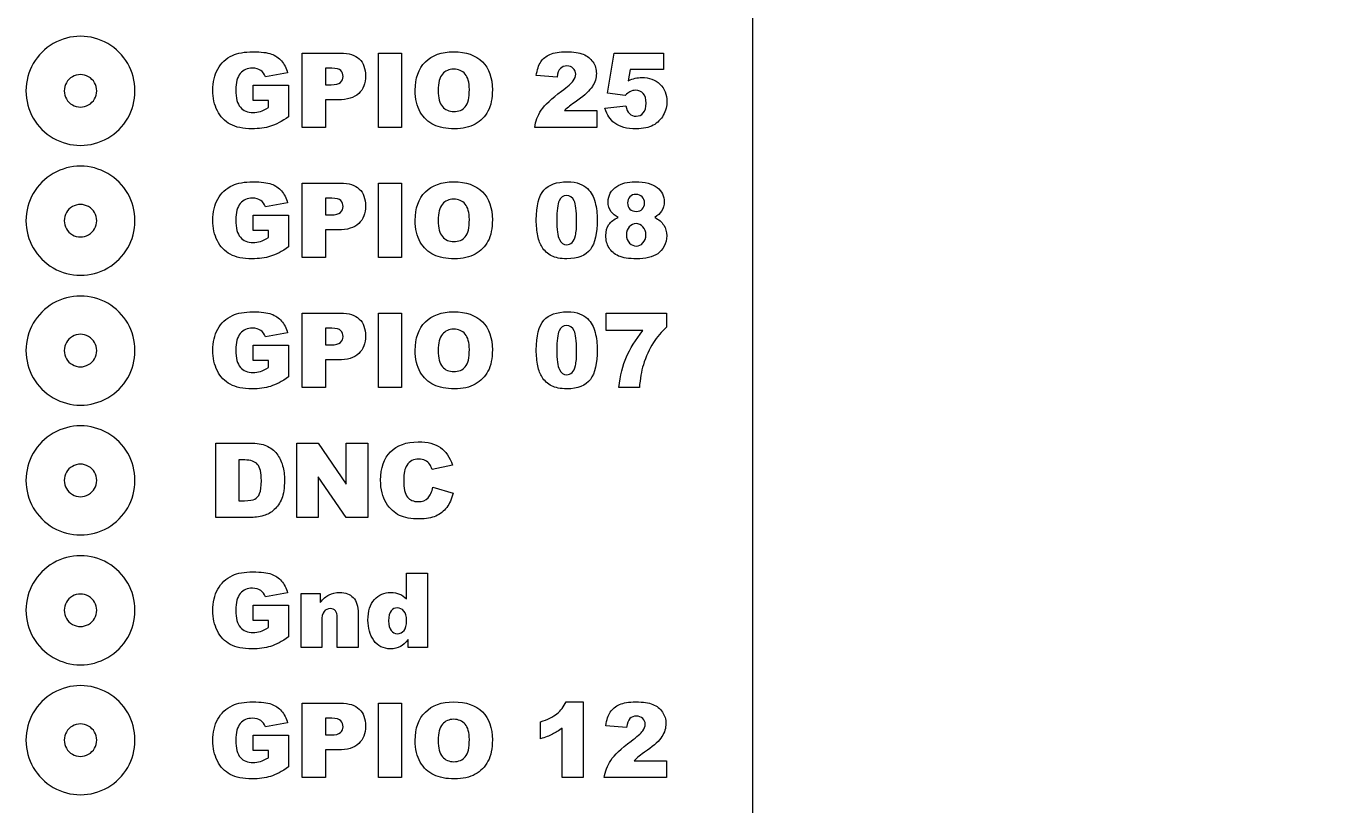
# Model space of a CAD drawing. Extents: x 24 to 191, y 8 to 99.
# Drawn here: x 109.09 to 149.02, y 29.42 to 53.42 of the extents above; entities that cross this region are included whole.
import ezdxf

# ---------------------------------------------------------------- set-up
doc = ezdxf.new("R2010")
doc.units = 0
doc.layers.add('Line_Etch', color=7, linetype='CONTINUOUS')
doc.layers.add('Text_Etch', color=7, linetype='CONTINUOUS')

msp = doc.modelspace()

# ---------------------------------------------------------------- linework, layer by layer
at = {"layer": 'Line_Etch', "color": 7}
for points in [[(131.46773, 11.52178), (131.46773, 95.321785), (186.867729, 95.321785), (186.867729, 11.52178), (131.46773, 11.52178), (131.46773, 11.52178)], [(111.27287, 51.421774), (111.27287, 51.421774), (111.27287, 51.421774), (111.27287, 51.421774)], [(112.450251, 51.421774), (112.450251, 51.421774), (112.450251, 51.421774), (112.450251, 51.421774)], [(111.27287, 47.421782), (111.27287, 47.421782), (111.27287, 47.421782), (111.27287, 47.421782)], [(112.450251, 47.421782), (112.450251, 47.421782), (112.450251, 47.421782), (112.450251, 47.421782)], [(111.27287, 43.42179), (111.27287, 43.42179), (111.27287, 43.42179), (111.27287, 43.42179)], [(112.450251, 43.42179), (112.450251, 43.42179), (112.450251, 43.42179), (112.450251, 43.42179)], [(111.27287, 39.421798), (111.27287, 39.421798), (111.27287, 39.421798), (111.27287, 39.421798)], [(112.450251, 39.421798), (112.450251, 39.421798), (112.450251, 39.421798), (112.450251, 39.421798)], [(111.27287, 35.421777), (111.27287, 35.421777), (111.27287, 35.421777), (111.27287, 35.421777)], [(112.450251, 35.421777), (112.450251, 35.421777), (112.450251, 35.421777), (112.450251, 35.421777)], [(111.27287, 31.421785), (111.27287, 31.421785), (111.27287, 31.421785), (111.27287, 31.421785)], [(112.450251, 31.421785), (112.450251, 31.421785), (112.450251, 31.421785), (112.450251, 31.421785)]]:
    msp.add_lwpolyline(points, close=True, dxfattribs=at)
for points in [[(111.612536, 52.87725), (111.093058, 53.177647), (110.452685, 53.177647), (109.933204, 52.87725)], [(109.933204, 52.87725), (109.413726, 52.576881), (109.094284, 52.021863), (109.095492, 51.421774)], [(112.450251, 51.421774), (112.45138, 52.021863), (112.132017, 52.576881), (111.612536, 52.87725)], [(111.023036, 51.855267), (110.868251, 51.944703), (110.677492, 51.944703), (110.522707, 51.855267)], [(110.522707, 51.855267), (110.367925, 51.765831), (110.272669, 51.600561), (110.272872, 51.421774)], [(111.27287, 51.421774), (111.273074, 51.600561), (111.177818, 51.765831), (111.023036, 51.855267)], [(109.095492, 51.421774), (109.094363, 50.821713), (109.413726, 50.266694), (109.933204, 49.966325)], [(110.272872, 51.421774), (110.272669, 51.243014), (110.367925, 51.077745), (110.522707, 50.988308)], [(111.023036, 50.988308), (111.177818, 51.077745), (111.273074, 51.243014), (111.27287, 51.421774)], [(111.612536, 49.966325), (112.132017, 50.266694), (112.451461, 50.821713), (112.450251, 51.421774)], [(110.522707, 50.988308), (110.677492, 50.898872), (110.868251, 50.898872), (111.023036, 50.988308)], [(109.933204, 49.966325), (110.452685, 49.665928), (111.093058, 49.665928), (111.612536, 49.966325)], [(111.612536, 48.877258), (111.093058, 49.177655), (110.452685, 49.177655), (109.933204, 48.877258)], [(109.933204, 48.877258), (109.413726, 48.576861), (109.094284, 48.021871), (109.095492, 47.421782)], [(112.450251, 47.421782), (112.45138, 48.021871), (112.132017, 48.576861), (111.612536, 48.877258)], [(111.023036, 47.855275), (110.868251, 47.944711), (110.677492, 47.944711), (110.522707, 47.855275)], [(110.522707, 47.855275), (110.367925, 47.765839), (110.272669, 47.600541), (110.272872, 47.421782)], [(111.27287, 47.421782), (111.273074, 47.600541), (111.177818, 47.765839), (111.023036, 47.855275)], [(109.095492, 47.421782), (109.094363, 46.821721), (109.413726, 46.266702), (109.933204, 45.966305)], [(110.272872, 47.421782), (110.272669, 47.243022), (110.367925, 47.077753), (110.522707, 46.988288)], [(111.023036, 46.988288), (111.177818, 47.077753), (111.273074, 47.243022), (111.27287, 47.421782)], [(111.612536, 45.966305), (112.132017, 46.266702), (112.451461, 46.821721), (112.450251, 47.421782)], [(110.522707, 46.988288), (110.677492, 46.898852), (110.868251, 46.898852), (111.023036, 46.988288)], [(109.933204, 45.966305), (110.452685, 45.665936), (111.093058, 45.665936), (111.612536, 45.966305)], [(111.612536, 44.877266), (111.093058, 45.177635), (110.452685, 45.177635), (109.933204, 44.877266)], [(109.933204, 44.877266), (109.413726, 44.576869), (109.094284, 44.02185), (109.095492, 43.42179)], [(112.450251, 43.42179), (112.45138, 44.02185), (112.132017, 44.576869), (111.612536, 44.877266)], [(111.023036, 43.855283), (110.868251, 43.944719), (110.677492, 43.944719), (110.522707, 43.855283)], [(110.522707, 43.855283), (110.367925, 43.765818), (110.272669, 43.600549), (110.272872, 43.42179)], [(111.27287, 43.42179), (111.273074, 43.600549), (111.177818, 43.765818), (111.023036, 43.855283)], [(109.095492, 43.42179), (109.094363, 42.8217), (109.413726, 42.26671), (109.933204, 41.966313)], [(110.272872, 43.42179), (110.272669, 43.24303), (110.367925, 43.077732), (110.522707, 42.988296)], [(111.023036, 42.988296), (111.177818, 43.077732), (111.273074, 43.24303), (111.27287, 43.42179)], [(111.612536, 41.966313), (112.132017, 42.26671), (112.451461, 42.8217), (112.450251, 43.42179)], [(110.522707, 42.988296), (110.677492, 42.89886), (110.868251, 42.89886), (111.023036, 42.988296)], [(109.933204, 41.966313), (110.452685, 41.665916), (111.093058, 41.665916), (111.612536, 41.966313)], [(111.612536, 40.877246), (111.093058, 41.177643), (110.452685, 41.177643), (109.933204, 40.877246)], [(109.933204, 40.877246), (109.413726, 40.576877), (109.094284, 40.021858), (109.095492, 39.421798)], [(112.450251, 39.421798), (112.45138, 40.021858), (112.132017, 40.576877), (111.612536, 40.877246)], [(111.023036, 39.855263), (110.868251, 39.944727), (110.677492, 39.944727), (110.522707, 39.855263)], [(110.522707, 39.855263), (110.367925, 39.765826), (110.272669, 39.600557), (110.272872, 39.421798)], [(111.27287, 39.421798), (111.273074, 39.600557), (111.177818, 39.765826), (111.023036, 39.855263)], [(109.095492, 39.421798), (109.094363, 38.821708), (109.413726, 38.26669), (109.933204, 37.966321)], [(110.272872, 39.421798), (110.272669, 39.24301), (110.367925, 39.07774), (110.522707, 38.988304)], [(111.023036, 38.988304), (111.177818, 39.07774), (111.273074, 39.24301), (111.27287, 39.421798)], [(111.612536, 37.966321), (112.132017, 38.26669), (112.451461, 38.821708), (112.450251, 39.421798)], [(110.522707, 38.988304), (110.677492, 38.898868), (110.868251, 38.898868), (111.023036, 38.988304)], [(109.933204, 37.966321), (110.452685, 37.665924), (111.093058, 37.665924), (111.612536, 37.966321)], [(111.612536, 36.877254), (111.093058, 37.177651), (110.452685, 37.177651), (109.933204, 36.877254)], [(109.933204, 36.877254), (109.413726, 36.576885), (109.094284, 36.021866), (109.095492, 35.421777)], [(112.450251, 35.421777), (112.45138, 36.021866), (112.132017, 36.576885), (111.612536, 36.877254)], [(111.023036, 35.855271), (110.868251, 35.944707), (110.677492, 35.944707), (110.522707, 35.855271)], [(110.522707, 35.855271), (110.367925, 35.765834), (110.272669, 35.600565), (110.272872, 35.421777)], [(111.27287, 35.421777), (111.273074, 35.600565), (111.177818, 35.765834), (111.023036, 35.855271)], [(109.095492, 35.421777), (109.094363, 34.821716), (109.413726, 34.266698), (109.933204, 33.966329)], [(110.272872, 35.421777), (110.272669, 35.243018), (110.367925, 35.077748), (110.522707, 34.988312)], [(111.023036, 34.988312), (111.177818, 35.077748), (111.273074, 35.243018), (111.27287, 35.421777)], [(111.612536, 33.966329), (112.132017, 34.266698), (112.451461, 34.821716), (112.450251, 35.421777)], [(110.522707, 34.988312), (110.677492, 34.898848), (110.868251, 34.898848), (111.023036, 34.988312)], [(109.933204, 33.966329), (110.452685, 33.665932), (111.093058, 33.665932), (111.612536, 33.966329)], [(111.612536, 32.877262), (111.093058, 33.177631), (110.452685, 33.177631), (109.933204, 32.877262)], [(109.933204, 32.877262), (109.413726, 32.576864), (109.094284, 32.021874), (109.095492, 31.421785)], [(112.450251, 31.421785), (112.45138, 32.021874), (112.132017, 32.576864), (111.612536, 32.877262)], [(111.023036, 31.855279), (110.868251, 31.944715), (110.677492, 31.944715), (110.522707, 31.855279)], [(110.522707, 31.855279), (110.367925, 31.765842), (110.272669, 31.600545), (110.272872, 31.421785)], [(111.27287, 31.421785), (111.273074, 31.600545), (111.177818, 31.765842), (111.023036, 31.855279)], [(109.095492, 31.421785), (109.094363, 30.821724), (109.413726, 30.266706), (109.933204, 29.966309)], [(110.272872, 31.421785), (110.272669, 31.243026), (110.367925, 31.077756), (110.522707, 30.988292)], [(111.023036, 30.988292), (111.177818, 31.077756), (111.273074, 31.243026), (111.27287, 31.421785)], [(111.612536, 29.966309), (112.132017, 30.266706), (112.451461, 30.821724), (112.450251, 31.421785)], [(110.522707, 30.988292), (110.677492, 30.898856), (110.868251, 30.898856), (111.023036, 30.988292)], [(109.933204, 29.966309), (110.452685, 29.66594), (111.093058, 29.66594), (111.612536, 29.966309)]]:
    msp.add_open_spline(points, degree=3, dxfattribs=at)
at = {"layer": 'Text_Etch', "color": 7}
for points in [[(117.601599, 52.586194), (118.779663, 52.586194)], [(118.701433, 51.143728), (118.31344, 51.143728), (118.31344, 50.292659), (117.601599, 50.292659), (117.601599, 52.586194)], [(127.543862, 51.27499), (127.000991, 51.353194), (127.20285, 52.586194)], [(127.20285, 52.586194), (128.715711, 52.586194), (128.715711, 52.077743), (127.690973, 52.077743), (127.636171, 51.733544)], [(117.149459, 51.97603), (116.465782, 51.853997)], [(118.515203, 52.119963), (118.313381, 52.119963), (118.31344, 51.608379)], [(116.085612, 51.123408), (116.085612, 51.600561), (117.180752, 51.600561), (117.180752, 50.622746)], [(118.31344, 51.608379), (118.487103, 51.608379)], [(125.442811, 51.841466), (124.804503, 51.893056)], [(116.559652, 50.907424), (116.559652, 51.123352), (116.085612, 51.123408)], [(125.674351, 50.812004), (126.669368, 50.812004), (126.669368, 50.292659)], [(126.918071, 50.887075), (127.562641, 50.95749)], [(126.669368, 50.292659), (124.757561, 50.292659)], [(117.601599, 48.581094), (118.779663, 48.581094)], [(118.701433, 47.138656), (118.31344, 47.138656), (118.31344, 46.287559), (117.601599, 46.287559), (117.601599, 48.581094)], [(117.149459, 47.970958), (116.465782, 47.848925)], [(118.515203, 48.114891), (118.313381, 48.114891), (118.31344, 47.603307)], [(116.085612, 47.118308), (116.085612, 47.595489), (117.180752, 47.595489), (117.180752, 46.617674)], [(118.31344, 47.603307), (118.487103, 47.603307)], [(116.559652, 46.902352), (116.559652, 47.118252), (116.085612, 47.118308)], [(117.601599, 44.576022), (118.779663, 44.576022)], [(118.701433, 43.133556), (118.31344, 43.133556), (118.31344, 42.282487), (117.601599, 42.282487), (117.601599, 44.576022)], [(126.955671, 44.576022), (128.81584, 44.576022), (128.81584, 44.145774)], [(128.08835, 44.037824), (126.955671, 44.037824), (126.955671, 44.576022)], [(117.149459, 43.965858), (116.465782, 43.843825)], [(118.515203, 44.109791), (118.313381, 44.109791), (118.31344, 43.598207)], [(116.085612, 43.113236), (116.085612, 43.590389), (117.180752, 43.590389), (117.180752, 42.612574)], [(118.31344, 43.598207), (118.487103, 43.598207)], [(116.559652, 42.897251), (116.559652, 43.113151), (116.085612, 43.113236)], [(127.977282, 42.282487), (127.34209, 42.282487)], [(115.994832, 38.277358), (114.941931, 38.277358), (114.941974, 40.57095)], [(114.941974, 40.57095), (115.994871, 40.57095)], [(115.650679, 40.05152), (115.650679, 38.798369), (115.824341, 38.798369)], [(115.82748, 40.05152), (115.650679, 40.05152)], [(122.221532, 39.896608), (121.595732, 39.757388)], [(121.622332, 39.214534), (122.243432, 39.026799)], [(120.808801, 35.771027), (120.808801, 36.565793), (121.451802, 36.56585)], [(121.451802, 36.56585), (121.451802, 34.272314), (120.855732, 34.272314), (120.855732, 34.517932)], [(117.149459, 35.955685), (116.465782, 35.833681)], [(116.085612, 35.103064), (116.085612, 35.580217), (117.180752, 35.580217), (117.180752, 34.60243)], [(118.199182, 35.070241), (118.199182, 34.272343), (117.562441, 34.272343), (117.562492, 35.933785)], [(117.562492, 35.933785), (118.155429, 35.933785), (118.155429, 35.663134)], [(119.31941, 35.328362), (119.31941, 34.272343), (118.67953, 34.272343), (118.67953, 35.186009)], [(116.559652, 34.887107), (116.559652, 35.103007), (116.085612, 35.103064)], [(117.601599, 32.56075), (118.779663, 32.56075)], [(118.701433, 31.118312), (118.31344, 31.118312), (118.31344, 30.267214), (117.601599, 30.267214), (117.601599, 32.56075)], [(126.248521, 32.599866), (126.248521, 30.267214), (125.603951, 30.267214), (125.603951, 31.79573)], [(125.721291, 32.599866), (126.248521, 32.599866)], [(117.149459, 31.950613), (116.465782, 31.82858)], [(118.515203, 32.094547), (118.313381, 32.094547), (118.31344, 31.582962)], [(124.934351, 31.462482), (124.934351, 31.985016)], [(116.085612, 31.097964), (116.085612, 31.575145), (117.180752, 31.575145), (117.180752, 30.59733)], [(118.31344, 31.582962), (118.487103, 31.582962)], [(127.583023, 31.816022), (126.944713, 31.86764)], [(116.559652, 30.882007), (116.559652, 31.097907), (116.085612, 31.097964)], [(127.81457, 30.786588), (128.809581, 30.786588), (128.809581, 30.267214)], [(128.809581, 30.267214), (126.897782, 30.267214)]]:
    msp.add_lwpolyline(points, dxfattribs=at)
for points in [[(119.948333, 52.586194), (120.658611, 52.586194), (120.658611, 50.292659), (119.948333, 50.292659), (119.948333, 52.586194), (119.948333, 52.586194)], [(121.076331, 51.43786), (121.076331, 51.43786), (121.076331, 51.43786), (121.076331, 51.43786)], [(121.785041, 51.434869), (121.785041, 51.434869), (121.785041, 51.434869), (121.785041, 51.434869)], [(119.948333, 48.581094), (120.658611, 48.581094), (120.658611, 46.287559), (119.948333, 46.287559), (119.948333, 48.581094), (119.948333, 48.581094)], [(127.614271, 47.970986), (127.614271, 47.970986), (127.614271, 47.970986), (127.614271, 47.970986)], [(127.328004, 47.520446), (127.328004, 47.520446), (127.328004, 47.520446), (127.328004, 47.520446)], [(121.076331, 47.43276), (121.076331, 47.43276), (121.076331, 47.43276), (121.076331, 47.43276)], [(121.785041, 47.429768), (121.785041, 47.429768), (121.785041, 47.429768), (121.785041, 47.429768)], [(124.804421, 47.44371), (124.804421, 47.44371), (124.804421, 47.44371), (124.804421, 47.44371)], [(125.436599, 47.441763), (125.436599, 47.441763), (125.436599, 47.441763), (125.436599, 47.441763)], [(127.579882, 46.983773), (127.579882, 46.983773), (127.579882, 46.983773), (127.579882, 46.983773)], [(119.948333, 44.576022), (120.658611, 44.576022), (120.658611, 42.282487), (119.948333, 42.282487), (119.948333, 44.576022), (119.948333, 44.576022)], [(121.076331, 43.427688), (121.076331, 43.427688), (121.076331, 43.427688), (121.076331, 43.427688)], [(121.785041, 43.424696), (121.785041, 43.424696), (121.785041, 43.424696), (121.785041, 43.424696)], [(124.804421, 43.43861), (124.804421, 43.43861), (124.804421, 43.43861), (124.804421, 43.43861)], [(125.436599, 43.436663), (125.436599, 43.436663), (125.436599, 43.436663), (125.436599, 43.436663)], [(117.427942, 40.57095), (118.089722, 40.57095), (118.953322, 39.302135), (118.953322, 40.57095), (119.621354, 40.57095), (119.621354, 38.277386), (118.953322, 38.277386), (118.09441, 39.536803), (118.09441, 38.277386), (117.427942, 38.277386), (117.427942, 40.57095), (117.427942, 40.57095)], [(121.62236, 39.214505), (121.62236, 39.214505), (121.62236, 39.214505), (121.62236, 39.214505)], [(120.813503, 35.107664), (120.813503, 35.107664), (120.813503, 35.107664), (120.813503, 35.107664)], [(119.948333, 32.56075), (120.658611, 32.56075), (120.658611, 30.267214), (119.948333, 30.267214), (119.948333, 32.56075), (119.948333, 32.56075)], [(121.076331, 31.412416), (121.076331, 31.412416), (121.076331, 31.412416), (121.076331, 31.412416)], [(121.785041, 31.409424), (121.785041, 31.409424), (121.785041, 31.409424), (121.785041, 31.409424)]]:
    msp.add_lwpolyline(points, close=True, dxfattribs=at)
for points in [[(114.99986, 52.091769), (115.103117, 52.277415), (115.254349, 52.418216), (115.453564, 52.514199)], [(115.453564, 52.514199), (115.608969, 52.588254), (115.818087, 52.625282), (116.080924, 52.625282)], [(116.080924, 52.625282), (116.334368, 52.625282), (116.523671, 52.602422), (116.648831, 52.556476)], [(116.648831, 52.556476), (116.775032, 52.510587), (116.879328, 52.439156), (116.961722, 52.342128)], [(116.961722, 52.342128), (117.045164, 52.246173), (117.107741, 52.12414), (117.149459, 51.97603)], [(118.779663, 52.586194), (119.036236, 52.586194), (119.228145, 52.525178), (119.355393, 52.403145)], [(119.355393, 52.403145), (119.483677, 52.281112), (119.547821, 52.107461), (119.547821, 51.882163)], [(121.076331, 51.43786), (121.076331, 51.812284), (121.180629, 52.10382), (121.389222, 52.31241)], [(121.389222, 52.31241), (121.597821, 52.521001), (121.888292, 52.62531), (122.260642, 52.62531)], [(122.260642, 52.62531), (122.642376, 52.62531), (122.9365, 52.522581), (123.14301, 52.317095)], [(123.14301, 52.317095), (123.349526, 52.112682), (123.45278, 51.825831), (123.45278, 51.456628)], [(124.804503, 51.893056), (124.829508, 52.072465), (124.875389, 52.212222), (124.942171, 52.312354)], [(124.942171, 52.312354), (125.008925, 52.413502), (125.102795, 52.49069), (125.223781, 52.543889)], [(125.223781, 52.543889), (125.345811, 52.59816), (125.514252, 52.625282), (125.729111, 52.625282)], [(125.729111, 52.625282), (125.953353, 52.625282), (126.12753, 52.5996), (126.251654, 52.548574)], [(126.251654, 52.548574), (126.376814, 52.497464), (126.474852, 52.418695), (126.545772, 52.312354)], [(126.545772, 52.312354), (126.617736, 52.207), (126.653722, 52.088636), (126.653722, 51.957206)], [(114.844971, 51.439384), (114.844971, 51.689687), (114.896601, 51.907168), (114.99986, 52.091769)], [(115.69293, 51.958786), (115.601146, 51.851372), (115.555251, 51.680825), (115.555251, 51.447202)], [(116.065272, 52.121487), (115.909869, 52.121487), (115.785759, 52.067272), (115.69293, 51.958786)], [(116.321851, 52.05271), (116.255097, 52.098571), (116.169573, 52.121487), (116.065272, 52.121487)], [(116.465782, 51.853997), (116.437644, 51.940583), (116.389672, 52.00682), (116.321851, 52.05271)], [(118.785863, 52.044864), (118.73786, 52.094958), (118.647642, 52.119963), (118.515203, 52.119963)], [(118.857863, 51.861843), (118.857863, 51.933809), (118.833846, 51.994826), (118.785863, 52.044864)], [(121.914892, 51.937055), (121.828326, 51.835878), (121.785041, 51.668492), (121.785041, 51.434869)], [(122.259082, 52.088806), (122.11619, 52.088806), (122.001461, 52.038232), (121.914892, 51.937055)], [(122.612652, 51.938635), (122.526084, 52.03874), (122.408228, 52.088806), (122.259082, 52.088806)], [(122.744072, 51.466139), (122.744072, 51.682039), (122.700263, 51.839547), (122.612652, 51.938635)], [(125.546059, 52.112117), (125.494926, 52.060979), (125.460509, 51.970752), (125.442811, 51.841466)], [(125.746321, 52.188825), (125.66497, 52.188825), (125.598214, 52.163143), (125.546059, 52.112117)], [(125.940312, 52.113726), (125.889179, 52.163792), (125.824513, 52.188825), (125.746321, 52.188825)], [(126.01851, 51.935362), (126.01851, 52.00524), (125.992433, 52.064704), (125.940312, 52.113726)], [(125.940312, 51.730412), (125.992444, 51.802378), (126.01851, 51.870704), (126.01851, 51.935362)], [(126.653722, 51.957206), (126.653722, 51.817449), (126.612523, 51.68393), (126.530131, 51.556704)], [(118.487103, 51.608379), (118.623735, 51.608379), (118.719687, 51.631803), (118.774964, 51.678793)], [(118.774964, 51.678793), (118.830228, 51.726799), (118.857863, 51.787816), (118.857863, 51.861843)], [(119.547821, 51.882163), (119.547821, 51.650628), (119.477942, 51.469667), (119.338183, 51.339308)], [(125.582053, 51.414379), (125.768746, 51.55312), (125.888166, 51.658445), (125.940312, 51.730412)], [(126.530131, 51.556704), (126.448778, 51.42945), (126.300151, 51.289694), (126.084254, 51.137406)], [(127.636171, 51.733544), (127.707091, 51.76696), (127.776972, 51.791993), (127.845812, 51.808644)], [(127.845812, 51.808644), (127.915693, 51.825295), (127.984529, 51.833762), (128.052322, 51.833762)], [(128.052322, 51.833649), (128.28178, 51.833649), (128.467956, 51.764278), (128.61084, 51.625566)], [(128.61084, 51.625566), (128.753735, 51.486854), (128.825182, 51.312158), (128.825182, 51.101451)], [(114.985783, 50.807319), (114.89191, 50.990905), (114.844971, 51.201584), (114.844971, 51.439384)], [(115.555251, 51.447202), (115.555251, 51.198987), (115.601665, 51.021667), (115.694491, 50.915269)], [(119.338183, 51.339308), (119.199462, 51.208922), (118.987212, 51.143728), (118.701433, 51.143728)], [(121.234341, 50.76826), (121.129002, 50.946596), (121.076331, 51.169806), (121.076331, 51.43786)], [(121.785041, 51.434869), (121.785041, 51.203305), (121.827806, 51.036964), (121.913331, 50.935787)], [(122.618912, 50.932654), (122.702351, 51.031742), (122.744072, 51.209571), (122.744072, 51.466139)], [(123.45278, 51.456628), (123.45278, 51.188573), (123.407413, 50.968496), (123.31667, 50.796426)], [(124.956251, 50.824563), (125.06785, 50.991469), (125.276452, 51.188065), (125.582053, 51.414379)], [(126.084254, 51.137406), (125.955964, 51.04876), (125.869917, 50.9867), (125.826114, 50.951253)], [(127.684671, 51.39389), (127.641937, 51.371877), (127.595001, 51.332337), (127.543862, 51.27499)], [(127.863021, 51.4393), (127.801489, 51.4393), (127.742038, 51.42406), (127.684671, 51.39389)], [(128.096131, 51.343908), (128.037731, 51.407493), (127.960027, 51.4393), (127.863021, 51.4393)], [(128.183733, 51.043511), (128.183733, 51.180135), (128.154532, 51.280267), (128.096131, 51.343908)], [(115.384718, 50.392735), (115.213675, 50.485558), (115.080694, 50.623762), (114.985783, 50.807319)], [(115.694491, 50.915269), (115.788358, 50.8089), (115.918731, 50.755701), (116.085612, 50.755701)], [(116.085612, 50.755701), (116.164876, 50.755701), (116.240495, 50.767272), (116.312462, 50.790104)], [(116.312462, 50.790104), (116.384428, 50.812964), (116.466823, 50.852136), (116.559652, 50.907424)], [(121.645799, 50.377128), (121.476835, 50.459537), (121.339683, 50.589895), (121.234341, 50.76826)], [(121.913331, 50.935787), (121.999897, 50.83461), (122.117234, 50.784036), (122.265341, 50.784036)], [(122.265341, 50.784036), (122.417614, 50.784036), (122.53547, 50.833566), (122.618912, 50.932654)], [(123.31667, 50.796426), (123.226971, 50.625371), (123.096596, 50.49188), (122.925549, 50.395896)], [(124.757561, 50.292659), (124.77949, 50.481437), (124.845724, 50.658729), (124.956251, 50.824563)], [(125.826114, 50.951253), (125.783377, 50.915777), (125.732791, 50.86938), (125.674351, 50.812004)], [(127.035399, 50.617976), (126.988468, 50.689943), (126.949358, 50.779662), (126.918071, 50.887075)], [(127.562641, 50.95749), (127.578304, 50.854225), (127.614813, 50.775485), (127.672149, 50.721242)], [(127.672149, 50.721242), (127.729553, 50.668043), (127.797868, 50.641457), (127.877102, 50.641457)], [(127.877102, 50.641457), (127.965756, 50.641457), (128.038767, 50.674816), (128.096131, 50.741562)], [(128.096131, 50.741562), (128.154532, 50.80938), (128.183733, 50.91002), (128.183733, 51.043511)], [(128.825182, 51.101451), (128.825182, 50.953369), (128.788154, 50.810988), (128.714102, 50.674364)], [(116.051192, 50.253486), (115.778974, 50.253486), (115.556815, 50.299912), (115.384718, 50.392735)], [(116.623801, 50.330194), (116.463174, 50.279056), (116.272304, 50.253486), (116.051192, 50.253486)], [(117.180752, 50.622746), (116.971112, 50.479857), (116.785461, 50.382349), (116.623801, 50.330194)], [(122.2888, 50.253543), (122.030143, 50.253543), (121.815806, 50.294747), (121.645799, 50.377128)], [(122.925549, 50.395896), (122.755547, 50.300984), (122.543296, 50.253543), (122.2888, 50.253543)], [(127.218451, 50.423977), (127.143358, 50.481381), (127.082341, 50.546038), (127.035399, 50.617976)], [(127.493801, 50.295707), (127.386376, 50.324917), (127.294589, 50.367674), (127.218451, 50.423977)], [(128.401199, 50.361465), (128.266653, 50.289498), (128.09404, 50.253515), (127.883358, 50.253515)], [(128.714102, 50.674364), (128.641088, 50.537712), (128.536787, 50.433431), (128.401199, 50.361465)], [(127.883358, 50.253515), (127.732127, 50.253515), (127.602276, 50.267626), (127.493801, 50.295707)], [(114.99986, 48.086697), (115.103117, 48.272343), (115.254349, 48.413144), (115.453564, 48.509099)], [(115.453564, 48.509099), (115.608969, 48.583154), (115.818087, 48.620182), (116.080924, 48.620182)], [(116.080924, 48.620182), (116.334368, 48.620182), (116.523671, 48.597322), (116.648831, 48.551376)], [(116.648831, 48.551376), (116.775032, 48.505515), (116.879328, 48.434056), (116.961722, 48.337056)], [(116.961722, 48.337056), (117.045164, 48.241101), (117.107741, 48.119068), (117.149459, 47.970958)], [(118.779663, 48.581094), (119.036236, 48.581094), (119.228145, 48.520078), (119.355393, 48.398045)], [(119.355393, 48.398045), (119.483677, 48.27604), (119.547821, 48.102389), (119.547821, 47.877091)], [(121.389222, 48.30731), (121.597821, 48.515929), (121.888292, 48.62021), (122.260642, 48.62021)], [(122.260642, 48.62021), (122.642376, 48.62021), (122.9365, 48.517481), (123.14301, 48.312023)], [(124.804503, 47.443738), (124.804503, 47.879687), (124.882724, 48.184769), (125.039171, 48.358957)], [(125.039171, 48.358957), (125.196665, 48.533116), (125.436032, 48.62021), (125.757274, 48.62021)], [(125.757274, 48.62021), (125.91163, 48.62021), (126.038356, 48.601019), (126.137441, 48.562326)], [(126.137441, 48.562326), (126.236527, 48.524791), (126.317361, 48.475232), (126.379941, 48.413708)], [(126.379941, 48.413708), (126.442541, 48.353228), (126.491563, 48.289079), (126.527004, 48.221261)], [(127.01509, 48.008493), (127.01509, 48.200404), (127.105308, 48.357376), (127.285742, 48.479409)], [(127.285742, 48.479409), (127.426551, 48.573276), (127.612721, 48.62021), (127.844262, 48.62021)], [(127.844262, 48.62021), (128.150899, 48.62021), (128.377233, 48.561818), (128.523252, 48.445006)], [(128.523252, 48.445006), (128.67031, 48.328195), (128.743843, 48.181129), (128.743843, 48.003808)], [(114.844971, 47.434284), (114.844971, 47.684615), (114.896601, 47.902067), (114.99986, 48.086697)], [(115.69293, 47.953714), (115.601146, 47.846272), (115.555251, 47.675753), (115.555251, 47.442102)], [(116.065272, 48.116415), (115.909869, 48.116415), (115.785759, 48.062172), (115.69293, 47.953714)], [(116.321851, 48.047609), (116.255097, 48.093499), (116.169573, 48.116415), (116.065272, 48.116415)], [(116.465782, 47.848925), (116.437644, 47.935482), (116.389672, 48.00172), (116.321851, 48.047609)], [(118.785863, 48.039792), (118.73786, 48.089858), (118.647642, 48.114891), (118.515203, 48.114891)], [(118.857863, 47.856742), (118.857863, 47.928709), (118.833846, 47.989726), (118.785863, 48.039792)], [(121.076331, 47.43276), (121.076331, 47.807212), (121.180629, 48.09872), (121.389222, 48.30731)], [(121.914892, 47.931955), (121.828326, 47.830806), (121.785041, 47.663392), (121.785041, 47.429768)], [(122.259082, 48.083706), (122.11619, 48.083706), (122.001461, 48.033131), (121.914892, 47.931955)], [(122.612652, 47.933535), (122.526084, 48.033639), (122.408228, 48.083706), (122.259082, 48.083706)], [(122.744072, 47.461067), (122.744072, 47.676939), (122.700263, 47.834447), (122.612652, 47.933535)], [(123.14301, 48.312023), (123.349526, 48.107582), (123.45278, 47.820759), (123.45278, 47.451556)], [(125.507002, 48.034684), (125.460069, 47.928314), (125.436599, 47.730674), (125.436599, 47.441763)], [(125.735421, 48.195832), (125.630076, 48.195832), (125.553933, 48.142126), (125.507002, 48.034684)], [(125.966962, 48.037816), (125.915829, 48.14317), (125.83865, 48.195832), (125.735421, 48.195832)], [(126.045163, 47.424547), (126.045163, 47.729093), (126.019086, 47.933535), (125.966962, 48.037816)], [(126.527004, 48.221261), (126.563467, 48.154515), (126.592669, 48.076283), (126.6146, 47.986593)], [(126.6146, 47.986593), (126.657334, 47.815538), (126.678701, 47.637202), (126.678701, 47.451528)], [(127.108991, 47.698726), (127.046392, 47.788445), (127.01509, 47.891682), (127.01509, 48.008493)], [(127.686271, 48.15872), (127.638274, 48.110714), (127.614271, 48.048146), (127.614271, 47.970986)], [(127.614313, 47.970958), (127.614313, 47.891682), (127.63881, 47.827532), (127.687812, 47.778539)], [(127.875572, 48.232239), (127.798393, 48.232239), (127.735293, 48.207686), (127.686271, 48.15872)], [(128.063309, 48.15714), (128.014309, 48.207206), (127.951732, 48.232239), (127.875572, 48.232239)], [(128.136814, 47.964692), (128.136814, 48.043969), (128.112317, 48.108118), (128.063309, 48.15714)], [(128.066411, 47.778539), (128.113344, 47.826516), (128.136814, 47.888577), (128.136814, 47.964692)], [(128.743843, 48.003808), (128.743843, 47.900543), (128.714641, 47.80408), (128.656241, 47.71439)], [(118.487103, 47.603307), (118.623735, 47.603307), (118.719687, 47.626731), (118.774964, 47.673693)], [(118.774964, 47.673693), (118.830228, 47.721699), (118.857863, 47.782716), (118.857863, 47.856742)], [(119.547821, 47.877091), (119.547821, 47.645527), (119.477942, 47.464566), (119.338183, 47.334208)], [(127.038571, 47.302966), (127.101171, 47.396861), (127.197649, 47.469336), (127.328004, 47.520446)], [(127.32801, 47.52039), (127.227883, 47.573589), (127.154878, 47.633025), (127.108991, 47.698726)], [(127.687812, 47.778539), (127.737878, 47.730533), (127.804108, 47.706516), (127.886502, 47.706516)], [(127.886502, 47.706516), (127.95951, 47.706516), (128.01948, 47.730504), (128.066411, 47.778539)], [(128.656241, 47.71439), (128.61244, 47.647644), (128.543606, 47.582959), (128.449733, 47.52039)], [(128.449733, 47.52039), (128.573843, 47.460926), (128.666147, 47.382186), (128.726641, 47.284142)], [(114.985783, 46.802247), (114.89191, 46.985805), (114.844971, 47.196484), (114.844971, 47.434284)], [(115.555251, 47.442102), (115.555251, 47.193887), (115.601665, 47.016567), (115.694491, 46.910197)], [(119.338183, 47.334208), (119.199462, 47.203821), (118.987212, 47.138656), (118.701433, 47.138656)], [(121.234341, 46.76316), (121.129002, 46.941524), (121.076331, 47.164734), (121.076331, 47.43276)], [(121.785041, 47.429768), (121.785041, 47.198205), (121.827806, 47.031863), (121.913331, 46.930687)], [(122.618912, 46.927554), (122.702351, 47.026642), (122.744072, 47.20447), (122.744072, 47.461067)], [(123.45278, 47.451556), (123.45278, 47.183501), (123.407413, 46.963424), (123.31667, 46.791325)], [(124.849822, 46.957159), (124.819554, 47.104225), (124.804421, 47.26639), (124.804421, 47.44371)], [(125.436551, 47.441735), (125.436551, 47.149691), (125.46212, 46.949962), (125.513253, 46.84252)], [(126.01076, 46.966162), (126.033705, 47.064206), (126.045163, 47.217001), (126.045163, 47.424547)], [(126.678701, 47.451528), (126.678701, 47.035391), (126.608301, 46.730845), (126.4675, 46.53789)], [(126.94467, 46.961929), (126.94467, 47.096464), (126.975972, 47.210143), (127.038571, 47.302966)], [(127.667481, 47.237208), (127.609084, 47.174611), (127.579882, 47.090114), (127.579882, 46.983773)], [(127.875549, 47.331104), (127.796282, 47.331104), (127.726925, 47.299805), (127.667481, 47.237208)], [(128.086759, 47.234104), (128.026293, 47.298761), (127.955892, 47.331104), (127.875549, 47.331104)], [(128.179062, 46.985353), (128.179062, 47.08653), (128.148297, 47.169447), (128.086759, 47.234104)], [(128.726641, 47.284142), (128.788174, 47.186098), (128.818942, 47.07764), (128.818942, 46.95874)], [(115.384718, 46.387663), (115.213675, 46.480486), (115.080694, 46.61869), (114.985783, 46.802247)], [(115.694491, 46.910197), (115.788358, 46.8038), (115.918731, 46.750629), (116.085612, 46.750629)], [(116.085612, 46.750629), (116.164876, 46.750629), (116.240495, 46.7622), (116.312462, 46.785004)], [(116.312462, 46.785004), (116.384428, 46.807864), (116.466823, 46.847064), (116.559652, 46.902352)], [(121.645799, 46.372056), (121.476835, 46.454437), (121.339683, 46.584823), (121.234341, 46.76316)], [(121.913331, 46.930687), (121.999897, 46.82951), (122.117234, 46.778936), (122.265341, 46.778936)], [(122.265341, 46.778936), (122.417614, 46.778936), (122.53547, 46.828494), (122.618912, 46.927554)], [(123.31667, 46.791325), (123.226971, 46.62027), (123.096596, 46.486779), (122.925549, 46.390824)], [(124.979673, 46.611409), (124.924405, 46.695878), (124.881124, 46.811137), (124.849822, 46.957159)], [(125.513253, 46.84252), (125.565385, 46.736151), (125.640482, 46.682952), (125.738543, 46.682952)], [(125.738543, 46.682952), (125.803208, 46.682952), (125.859009, 46.70553), (125.905943, 46.750262)], [(125.905943, 46.750262), (125.953941, 46.796123), (125.98888, 46.86809), (126.01076, 46.966162)], [(127.0448, 46.588012), (126.978049, 46.699603), (126.94467, 46.824232), (126.94467, 46.961929)], [(127.57991, 46.983773), (127.57991, 46.882596), (127.610678, 46.799679), (127.672211, 46.734994)], [(127.672211, 46.734994), (127.733744, 46.671409), (127.80415, 46.639603), (127.88342, 46.639603)], [(127.88342, 46.639603), (127.959556, 46.639603), (128.027867, 46.671945), (128.088362, 46.736602)], [(128.088362, 46.736602), (128.148828, 46.802332), (128.179062, 46.885249), (128.179062, 46.985353)], [(128.818942, 46.95874), (128.818942, 46.844016), (128.792357, 46.736574), (128.739144, 46.636442)], [(116.051192, 46.248414), (115.778974, 46.248414), (115.556815, 46.29484), (115.384718, 46.387663)], [(116.623801, 46.325122), (116.463174, 46.273984), (116.272304, 46.248414), (116.051192, 46.248414)], [(117.180752, 46.617674), (116.971112, 46.474785), (116.785461, 46.377249), (116.623801, 46.325122)], [(122.2888, 46.248443), (122.030143, 46.248443), (121.815806, 46.289647), (121.645799, 46.372056)], [(122.925549, 46.390824), (122.755547, 46.295912), (122.543296, 46.248443), (122.2888, 46.248443)], [(125.272233, 46.340758), (125.15333, 46.402282), (125.055811, 46.492508), (124.979673, 46.611409)], [(125.74001, 46.248443), (125.547058, 46.248443), (125.391133, 46.279205), (125.272233, 46.340758)], [(126.4675, 46.53789), (126.326697, 46.344934), (126.0842, 46.248443), (125.74001, 46.248443)], [(127.33736, 46.334577), (127.209076, 46.391896), (127.111554, 46.476394), (127.0448, 46.588012)], [(127.894323, 46.248471), (127.651301, 46.248471), (127.465647, 46.277173), (127.33736, 46.334577)], [(128.545138, 46.406459), (128.469009, 46.352188), (128.373576, 46.312564), (128.258841, 46.287559)], [(128.739144, 46.636442), (128.687006, 46.537354), (128.62234, 46.460702), (128.545138, 46.406459)], [(128.258841, 46.287559), (128.145153, 46.261594), (128.023645, 46.248471), (127.894323, 46.248471)], [(114.99986, 44.081597), (115.103117, 44.267243), (115.254349, 44.408043), (115.453564, 44.504027)], [(115.453564, 44.504027), (115.608969, 44.578054), (115.818087, 44.615082), (116.080924, 44.615082)], [(116.080924, 44.615082), (116.334368, 44.615082), (116.523671, 44.592222), (116.648831, 44.546276)], [(116.648831, 44.546276), (116.775032, 44.500415), (116.879328, 44.428984), (116.961722, 44.331956)], [(116.961722, 44.331956), (117.045164, 44.236001), (117.107741, 44.113968), (117.149459, 43.965858)], [(118.779663, 44.576022), (119.036236, 44.576022), (119.228145, 44.515006), (119.355393, 44.392973)], [(119.355393, 44.392973), (119.483677, 44.27094), (119.547821, 44.097288), (119.547821, 43.87199)], [(121.389222, 44.302238), (121.597821, 44.510829), (121.888292, 44.615138), (122.260642, 44.615138)], [(122.260642, 44.615138), (122.642376, 44.615138), (122.9365, 44.512381), (123.14301, 44.306923)], [(124.804503, 43.438638), (124.804503, 43.874615), (124.882724, 44.179669), (125.039171, 44.353857)], [(125.039171, 44.353857), (125.196665, 44.528044), (125.436032, 44.615138), (125.757274, 44.615138)], [(125.757274, 44.615138), (125.91163, 44.615138), (126.038356, 44.595947), (126.137441, 44.557226)], [(126.137441, 44.557226), (126.236527, 44.51969), (126.317361, 44.47016), (126.379941, 44.408608)], [(126.379941, 44.408608), (126.442541, 44.348128), (126.491563, 44.283978), (126.527004, 44.21616)], [(114.844971, 43.429212), (114.844971, 43.679515), (114.896601, 43.896995), (114.99986, 44.081597)], [(115.69293, 43.948614), (115.601146, 43.841172), (115.555251, 43.670653), (115.555251, 43.43703)], [(116.065272, 44.111315), (115.909869, 44.111315), (115.785759, 44.057072), (115.69293, 43.948614)], [(116.321851, 44.042509), (116.255097, 44.08837), (116.169573, 44.111315), (116.065272, 44.111315)], [(116.465782, 43.843825), (116.437644, 43.930382), (116.389672, 43.99662), (116.321851, 44.042509)], [(118.785863, 44.03472), (118.73786, 44.084786), (118.647642, 44.109791), (118.515203, 44.109791)], [(118.857863, 43.85167), (118.857863, 43.923609), (118.833846, 43.984654), (118.785863, 44.03472)], [(121.076331, 43.427688), (121.076331, 43.802112), (121.180629, 44.093648), (121.389222, 44.302238)], [(121.914892, 43.926883), (121.828326, 43.825706), (121.785041, 43.65832), (121.785041, 43.424696)], [(122.259082, 44.078634), (122.11619, 44.078634), (122.001461, 44.028059), (121.914892, 43.926883)], [(122.612652, 43.928435), (122.526084, 44.028596), (122.408228, 44.078634), (122.259082, 44.078634)], [(122.744072, 43.455967), (122.744072, 43.671867), (122.700263, 43.829375), (122.612652, 43.928435)], [(123.14301, 44.306923), (123.349526, 44.10251), (123.45278, 43.815687), (123.45278, 43.446456)], [(125.507002, 44.029612), (125.460069, 43.923214), (125.436599, 43.725574), (125.436599, 43.436663)], [(125.735421, 44.19076), (125.630076, 44.19076), (125.553933, 44.137025), (125.507002, 44.029612)], [(125.966962, 44.032744), (125.915829, 44.13807), (125.83865, 44.19076), (125.735421, 44.19076)], [(126.045163, 43.419447), (126.045163, 43.724021), (126.019086, 43.928435), (125.966962, 44.032744)], [(126.527004, 44.21616), (126.563467, 44.149415), (126.592669, 44.071183), (126.6146, 43.981493)], [(126.6146, 43.981493), (126.657334, 43.810438), (126.678701, 43.632102), (126.678701, 43.446428)], [(127.57833, 43.224319), (127.685758, 43.477754), (127.855766, 43.748942), (128.08835, 44.037824)], [(128.81584, 44.145774), (128.654181, 43.999781), (128.519115, 43.841764), (128.410643, 43.671754)], [(118.487103, 43.598207), (118.623735, 43.598207), (118.719687, 43.621631), (118.774964, 43.668621)], [(118.774964, 43.668621), (118.830228, 43.716627), (118.857863, 43.777644), (118.857863, 43.85167)], [(119.547821, 43.87199), (119.547821, 43.640455), (119.477942, 43.459494), (119.338183, 43.329136)], [(128.410643, 43.671754), (128.27922, 43.465224), (128.175444, 43.235241), (128.099309, 42.981805)], [(114.985783, 42.797147), (114.89191, 42.980733), (114.844971, 43.191412), (114.844971, 43.429212)], [(115.555251, 43.43703), (115.555251, 43.188787), (115.601665, 43.011495), (115.694491, 42.905097)], [(119.338183, 43.329136), (119.199462, 43.198749), (118.987212, 43.133556), (118.701433, 43.133556)], [(121.234341, 42.758088), (121.129002, 42.936452), (121.076331, 43.159633), (121.076331, 43.427688)], [(121.785041, 43.424696), (121.785041, 43.193133), (121.827806, 43.026791), (121.913331, 42.925615)], [(122.618912, 42.922482), (122.702351, 43.02157), (122.744072, 43.199398), (122.744072, 43.455967)], [(123.45278, 43.446456), (123.45278, 43.178401), (123.407413, 42.958352), (123.31667, 42.786253)], [(124.849822, 42.952059), (124.819554, 43.099125), (124.804421, 43.26129), (124.804421, 43.43861)], [(125.436551, 43.436634), (125.436551, 43.144591), (125.46212, 42.944862), (125.513253, 42.837448)], [(126.01076, 42.961062), (126.033705, 43.059106), (126.045163, 43.211901), (126.045163, 43.419447)], [(126.678701, 43.446428), (126.678701, 43.030291), (126.608301, 42.725717), (126.4675, 42.53279)], [(127.34209, 42.282487), (127.392159, 42.656911), (127.470905, 42.970855), (127.57833, 43.224319)], [(115.384718, 42.382563), (115.213675, 42.475386), (115.080694, 42.61359), (114.985783, 42.797147)], [(115.694491, 42.905097), (115.788358, 42.798699), (115.918731, 42.745529), (116.085612, 42.745529)], [(116.085612, 42.745529), (116.164876, 42.745529), (116.240495, 42.7571), (116.312462, 42.779903)], [(116.312462, 42.779903), (116.384428, 42.802763), (116.466823, 42.841964), (116.559652, 42.897251)], [(121.645799, 42.366956), (121.476835, 42.449365), (121.339683, 42.579723), (121.234341, 42.758088)], [(121.913331, 42.925615), (121.999897, 42.824438), (122.117234, 42.773864), (122.265341, 42.773864)], [(122.265341, 42.773864), (122.417614, 42.773864), (122.53547, 42.823394), (122.618912, 42.922482)], [(123.31667, 42.786253), (123.226971, 42.615198), (123.096596, 42.481679), (122.925549, 42.385752)], [(124.979673, 42.606308), (124.924405, 42.690778), (124.881124, 42.806037), (124.849822, 42.952059)], [(125.513253, 42.837448), (125.565385, 42.731051), (125.640482, 42.677852), (125.738543, 42.677852)], [(125.738543, 42.677852), (125.803208, 42.677852), (125.859009, 42.70043), (125.905943, 42.745162)], [(125.905943, 42.745162), (125.953941, 42.791023), (125.98888, 42.86299), (126.01076, 42.961062)], [(128.099309, 42.981805), (128.038843, 42.784673), (127.998166, 42.551557), (127.977282, 42.282487)], [(116.051192, 42.243314), (115.778974, 42.243314), (115.556815, 42.28974), (115.384718, 42.382563)], [(117.180752, 42.612574), (116.971112, 42.469713), (116.785461, 42.372177), (116.623801, 42.320022)], [(122.2888, 42.243371), (122.030143, 42.243371), (121.815806, 42.284575), (121.645799, 42.366956)], [(122.925549, 42.385752), (122.755547, 42.290812), (122.543296, 42.243371), (122.2888, 42.243371)], [(125.272233, 42.335657), (125.15333, 42.397182), (125.055811, 42.487408), (124.979673, 42.606308)], [(125.74001, 42.243342), (125.547058, 42.243342), (125.391133, 42.274105), (125.272233, 42.335657)], [(126.4675, 42.53279), (126.326697, 42.339834), (126.0842, 42.243342), (125.74001, 42.243342)], [(116.623801, 42.320022), (116.463174, 42.268884), (116.272304, 42.243314), (116.051192, 42.243314)], [(115.994871, 40.57095), (116.202426, 40.57095), (116.369826, 40.542728), (116.497069, 40.486424)], [(116.497069, 40.486424), (116.625359, 40.430093), (116.731223, 40.349264), (116.814659, 40.243939)], [(120.314421, 40.303375), (120.51676, 40.507817), (120.802544, 40.610038), (121.171761, 40.610038)], [(121.171761, 40.610038), (121.460669, 40.610038), (121.687519, 40.551618), (121.852312, 40.434806)], [(121.852312, 40.434806), (122.018146, 40.317994), (122.141217, 40.138586), (122.221532, 39.896608)], [(116.22173, 39.916985), (116.142462, 40.006675), (116.011048, 40.05152), (115.82748, 40.05152)], [(116.814659, 40.243939), (116.898101, 40.138614), (116.958595, 40.016045), (116.996142, 39.876288)], [(120.012471, 39.428825), (120.012471, 39.80847), (120.11312, 40.100006), (120.314421, 40.303375)], [(121.188999, 40.079658), (121.028381, 40.079658), (120.90531, 40.015), (120.819782, 39.885658)], [(121.38143, 40.035857), (121.324031, 40.065067), (121.259888, 40.079658), (121.188999, 40.079658)], [(121.526932, 39.910691), (121.487334, 39.964962), (121.438831, 40.006675), (121.38143, 40.035857)], [(116.340633, 39.417903), (116.340633, 39.660924), (116.300998, 39.827266), (116.22173, 39.916985)], [(116.996142, 39.876288), (117.033675, 39.736532), (117.05244, 39.588422), (117.05244, 39.431986)], [(120.819782, 39.885658), (120.755116, 39.789702), (120.722782, 39.638996), (120.722782, 39.43351)], [(121.595732, 39.757388), (121.57386, 39.827266), (121.550932, 39.878377), (121.526932, 39.910691)], [(116.287431, 39.018954), (116.322898, 39.101362), (116.340633, 39.234346), (116.340633, 39.417903)], [(117.05244, 39.431986), (117.05244, 39.186876), (117.024274, 38.996517), (116.96794, 38.860937)], [(120.184573, 38.727954), (120.069839, 38.910467), (120.012471, 39.144091), (120.012471, 39.428825)], [(120.722782, 39.43351), (120.722782, 39.17903), (120.761373, 39.004334), (120.838553, 38.909423)], [(121.470612, 38.88281), (121.540493, 38.958953), (121.591073, 39.069528), (121.62236, 39.214505)], [(115.824341, 38.798369), (115.972449, 38.798369), (116.077791, 38.814455), (116.140374, 38.846854)], [(116.140374, 38.846854), (116.202971, 38.88027), (116.25199, 38.937645), (116.287431, 39.018954)], [(116.96794, 38.860937), (116.912675, 38.726402), (116.835496, 38.613231), (116.736402, 38.521452)], [(120.838553, 38.909423), (120.915738, 38.815556), (121.024213, 38.768622), (121.163969, 38.768622)], [(121.163969, 38.768622), (121.29956, 38.768622), (121.401772, 38.806694), (121.470612, 38.88281)], [(122.243432, 39.026799), (122.201697, 38.852612), (122.13599, 38.707098), (122.046311, 38.590286)], [(116.417242, 38.339955), (116.261834, 38.298243), (116.121033, 38.277358), (115.994832, 38.277358)], [(116.736402, 38.521452), (116.637314, 38.430718), (116.530927, 38.370209), (116.417242, 38.339955)], [(120.592904, 38.34464), (120.43541, 38.417651), (120.299297, 38.545441), (120.184573, 38.727954)], [(121.204612, 38.23669), (120.955336, 38.23669), (120.751433, 38.272673), (120.592904, 38.34464)], [(122.046311, 38.590286), (121.956613, 38.473474), (121.845011, 38.385336), (121.711511, 38.3259)], [(121.711511, 38.3259), (121.57905, 38.266436), (121.410087, 38.23669), (121.204612, 38.23669)], [(114.99986, 36.071425), (115.103117, 36.25707), (115.254349, 36.397871), (115.453564, 36.493827)], [(115.453564, 36.493827), (115.608969, 36.567882), (115.818087, 36.604909), (116.080924, 36.604909)], [(116.080924, 36.604909), (116.334368, 36.604909), (116.523671, 36.582049), (116.648831, 36.536104)], [(116.648831, 36.536104), (116.775032, 36.490242), (116.879328, 36.418812), (116.961722, 36.321784)], [(114.844971, 35.41904), (114.844971, 35.669343), (114.896601, 35.886823), (114.99986, 36.071425)], [(115.69293, 35.938442), (115.601146, 35.831028), (115.555251, 35.660481), (115.555251, 35.426857)], [(116.065272, 36.101143), (115.909869, 36.101143), (115.785759, 36.046928), (115.69293, 35.938442)], [(116.321851, 36.032365), (116.255097, 36.078226), (116.169573, 36.101143), (116.065272, 36.101143)], [(116.465782, 35.833681), (116.437644, 35.920238), (116.389672, 35.986448), (116.321851, 36.032365)], [(116.961722, 36.321784), (117.045164, 36.225828), (117.107741, 36.103796), (117.149459, 35.955685)], [(118.424523, 35.899382), (118.51526, 35.947388), (118.625818, 35.971377), (118.75619, 35.971377)], [(118.75619, 35.971377), (118.93246, 35.971377), (119.070134, 35.918714), (119.16922, 35.813361)], [(119.820041, 35.752288), (119.952502, 35.89831), (120.120424, 35.97132), (120.32381, 35.97132)], [(120.32381, 35.97132), (120.42289, 35.97132), (120.512586, 35.954669), (120.592904, 35.921226)], [(118.155429, 35.663134), (118.244084, 35.773708), (118.333782, 35.852448), (118.424523, 35.899382)], [(119.16922, 35.813361), (119.269346, 35.709051), (119.31941, 35.547394), (119.31941, 35.328362)], [(119.622923, 35.120223), (119.622923, 35.395587), (119.68863, 35.606266), (119.820041, 35.752288)], [(120.592904, 35.921226), (120.674254, 35.887811), (120.746221, 35.837745), (120.808801, 35.771027)], [(114.985783, 34.786975), (114.89191, 34.97056), (114.844971, 35.181239), (114.844971, 35.41904)], [(115.555251, 35.426857), (115.555251, 35.178643), (115.601665, 35.001323), (115.694491, 34.894925)], [(118.271183, 35.384693), (118.223182, 35.326302), (118.199182, 35.221484), (118.199182, 35.070241)], [(118.458923, 35.472295), (118.38174, 35.472295), (118.319163, 35.443085), (118.271183, 35.384693)], [(118.621629, 35.406594), (118.583033, 35.450395), (118.528795, 35.472295), (118.458923, 35.472295)], [(118.67953, 35.186009), (118.67953, 35.29029), (118.660226, 35.363837), (118.621629, 35.406594)], [(120.33478, 35.403433), (120.284714, 35.341908), (120.259684, 35.238643), (120.259684, 35.093666)], [(120.520951, 35.495748), (120.446896, 35.495748), (120.384841, 35.464957), (120.33478, 35.403433)], [(120.730591, 35.398748), (120.675324, 35.463405), (120.605446, 35.495748), (120.520951, 35.495748)], [(120.813491, 35.107749), (120.813491, 35.238107), (120.785862, 35.335107), (120.730591, 35.398748)], [(115.384718, 34.37239), (115.213675, 34.465213), (115.080694, 34.603418), (114.985783, 34.786975)], [(115.694491, 34.894925), (115.788358, 34.788555), (115.918731, 34.735356), (116.085612, 34.735356)], [(116.085612, 34.735356), (116.164876, 34.735356), (116.240495, 34.746928), (116.312462, 34.769759)], [(116.312462, 34.769759), (116.384428, 34.792619), (116.466823, 34.831792), (116.559652, 34.887107)], [(119.80127, 34.492871), (119.682373, 34.66497), (119.622923, 34.874097), (119.622923, 35.120223)], [(120.259684, 35.093666), (120.259684, 34.958086), (120.285253, 34.858462), (120.336381, 34.794849)], [(120.336381, 34.794849), (120.388513, 34.732252), (120.452659, 34.700954), (120.528811, 34.700954)], [(120.528811, 34.700954), (120.610167, 34.700954), (120.67796, 34.73276), (120.7322, 34.796345)], [(120.7322, 34.796345), (120.786404, 34.859958), (120.813503, 34.963731), (120.813503, 35.107664)], [(116.051192, 34.233142), (115.778974, 34.233142), (115.556815, 34.279568), (115.384718, 34.37239)], [(117.180752, 34.60243), (116.971112, 34.459512), (116.785461, 34.362005), (116.623801, 34.30985)], [(120.320681, 34.234722), (120.09435, 34.234722), (119.921212, 34.320772), (119.80127, 34.492871)], [(120.855732, 34.517932), (120.77229, 34.413623), (120.696155, 34.343237), (120.627323, 34.306717)], [(116.623801, 34.30985), (116.463174, 34.258711), (116.272304, 34.233142), (116.051192, 34.233142)], [(120.627323, 34.306717), (120.535533, 34.25874), (120.433324, 34.234722), (120.320681, 34.234722)], [(114.99986, 32.066353), (115.103117, 32.251998), (115.254349, 32.392799), (115.453564, 32.488755)], [(115.453564, 32.488755), (115.608969, 32.56281), (115.818087, 32.599837), (116.080924, 32.599837)], [(116.080924, 32.599837), (116.334368, 32.599837), (116.523671, 32.576977), (116.648831, 32.531032)], [(116.648831, 32.531032), (116.775032, 32.48517), (116.879328, 32.413712), (116.961722, 32.316684)], [(118.779663, 32.56075), (119.036236, 32.56075), (119.228145, 32.499733), (119.355393, 32.377728)], [(119.355393, 32.377728), (119.483677, 32.255696), (119.547821, 32.082016), (119.547821, 31.856746)], [(121.389222, 32.286966), (121.597821, 32.495584), (121.888292, 32.599866), (122.260642, 32.599866)], [(122.260642, 32.599866), (122.642376, 32.599866), (122.9365, 32.497137), (123.14301, 32.291679)], [(125.439684, 32.236928), (125.559628, 32.334944), (125.653495, 32.455932), (125.721291, 32.599866)], [(127.082392, 32.286909), (127.149143, 32.388086), (127.243013, 32.465274), (127.364002, 32.518444)], [(127.364002, 32.518444), (127.486026, 32.572716), (127.654473, 32.599866), (127.869332, 32.599866)], [(127.869332, 32.599866), (128.093569, 32.599866), (128.267748, 32.574183), (128.391861, 32.523158)], [(128.391861, 32.523158), (128.517021, 32.472019), (128.615065, 32.393279), (128.68599, 32.286909)], [(114.844971, 31.413968), (114.844971, 31.664271), (114.896601, 31.881723), (114.99986, 32.066353)], [(116.065272, 32.096071), (115.909869, 32.096071), (115.785759, 32.041828), (115.69293, 31.93337)], [(116.321851, 32.027265), (116.255097, 32.073126), (116.169573, 32.096071), (116.065272, 32.096071)], [(116.465782, 31.82858), (116.437644, 31.915138), (116.389672, 31.981376), (116.321851, 32.027265)], [(116.961722, 32.316684), (117.045164, 32.220756), (117.107741, 32.098724), (117.149459, 31.950613)], [(118.785863, 32.019447), (118.73786, 32.069514), (118.647642, 32.094547), (118.515203, 32.094547)], [(118.857863, 31.836398), (118.857863, 31.908365), (118.833846, 31.969381), (118.785863, 32.019447)], [(121.076331, 31.412416), (121.076331, 31.786868), (121.180629, 32.078375), (121.389222, 32.286966)], [(122.259082, 32.063389), (122.11619, 32.063389), (122.001461, 32.012787), (121.914892, 31.911638)], [(122.612652, 31.913191), (122.526084, 32.013323), (122.408228, 32.063389), (122.259082, 32.063389)], [(123.14301, 32.291679), (123.349526, 32.087237), (123.45278, 31.800415), (123.45278, 31.431183)], [(124.934351, 31.985016), (125.151292, 32.054894), (125.319734, 32.138856), (125.439684, 32.236928)], [(126.944713, 31.86764), (126.969718, 32.04702), (127.015604, 32.186777), (127.082392, 32.286909)], [(127.68628, 32.086701), (127.635147, 32.035562), (127.600727, 31.945336), (127.583023, 31.816022)], [(127.886542, 32.163381), (127.805188, 32.163381), (127.738434, 32.137698), (127.68628, 32.086701)], [(128.08053, 32.088281), (128.029397, 32.138348), (127.964734, 32.163381), (127.886542, 32.163381)], [(128.158731, 31.909945), (128.158731, 31.979823), (128.132654, 32.039259), (128.08053, 32.088281)], [(128.68599, 32.286909), (128.757957, 32.181584), (128.79394, 32.063192), (128.79394, 31.931789)], [(115.69293, 31.93337), (115.601146, 31.825928), (115.555251, 31.655409), (115.555251, 31.421785)], [(118.487103, 31.582962), (118.623735, 31.582962), (118.719687, 31.606387), (118.774964, 31.653349)], [(118.774964, 31.653349), (118.830228, 31.701355), (118.857863, 31.762371), (118.857863, 31.836398)], [(119.547821, 31.856746), (119.547821, 31.625211), (119.477942, 31.44425), (119.338183, 31.313864)], [(121.914892, 31.911638), (121.828326, 31.810462), (121.785041, 31.643048), (121.785041, 31.409424)], [(122.744072, 31.440722), (122.744072, 31.656622), (122.700263, 31.814102), (122.612652, 31.913191)], [(125.300441, 31.603282), (125.203438, 31.554289), (125.081411, 31.507355), (124.934351, 31.462482)], [(125.603951, 31.79573), (125.499653, 31.716454), (125.398482, 31.652304), (125.300441, 31.603282)], [(127.72226, 31.388963), (127.908959, 31.527675), (128.028384, 31.633029), (128.08053, 31.704995)], [(128.08053, 31.704995), (128.132662, 31.776962), (128.158731, 31.84526), (128.158731, 31.909945)], [(128.79394, 31.931789), (128.79394, 31.792004), (128.752741, 31.658513), (128.670344, 31.531259)], [(114.985783, 30.781903), (114.89191, 30.96546), (114.844971, 31.176139), (114.844971, 31.413968)], [(115.555251, 31.421785), (115.555251, 31.173543), (115.601665, 30.996222), (115.694491, 30.889853)], [(119.338183, 31.313864), (119.199462, 31.183505), (118.987212, 31.118312), (118.701433, 31.118312)], [(121.234341, 30.742815), (121.129002, 30.92118), (121.076331, 31.144389), (121.076331, 31.412416)], [(121.785041, 31.409424), (121.785041, 31.177889), (121.827806, 31.011519), (121.913331, 30.910342)], [(122.618912, 30.907238), (122.702351, 31.006298), (122.744072, 31.184154), (122.744072, 31.440722)], [(123.45278, 31.431183), (123.45278, 31.163157), (123.407413, 30.94308), (123.31667, 30.770981)], [(127.096472, 30.799147), (127.208074, 30.966025), (127.416667, 31.162621), (127.72226, 31.388963)], [(128.670344, 31.531259), (128.588987, 31.404005), (128.440361, 31.264249), (128.224461, 31.11199)], [(115.384718, 30.367318), (115.213675, 30.460141), (115.080694, 30.598346), (114.985783, 30.781903)], [(115.694491, 30.889853), (115.788358, 30.783455), (115.918731, 30.730256), (116.085612, 30.730256)], [(116.085612, 30.730256), (116.164876, 30.730256), (116.240495, 30.741827), (116.312462, 30.764659)], [(116.312462, 30.764659), (116.384428, 30.787519), (116.466823, 30.82672), (116.559652, 30.882007)], [(121.913331, 30.910342), (121.999897, 30.809194), (122.117234, 30.75862), (122.265341, 30.75862)], [(122.265341, 30.75862), (122.417614, 30.75862), (122.53547, 30.80815), (122.618912, 30.907238)], [(123.31667, 30.770981), (123.226971, 30.599954), (123.096596, 30.466435), (122.925549, 30.370479)], [(126.897782, 30.267214), (126.919654, 30.456021), (126.985878, 30.633313), (127.096472, 30.799147)], [(127.966323, 30.925808), (127.923586, 30.890361), (127.873006, 30.843935), (127.81457, 30.786588)], [(128.224461, 31.11199), (128.096174, 31.023344), (128.01013, 30.961283), (127.966323, 30.925808)], [(116.051192, 30.22807), (115.778974, 30.22807), (115.556815, 30.274467), (115.384718, 30.367318)], [(117.180752, 30.59733), (116.971112, 30.45444), (116.785461, 30.356933), (116.623801, 30.304778)], [(121.645799, 30.351712), (121.476835, 30.434092), (121.339683, 30.564479), (121.234341, 30.742815)], [(122.2888, 30.228098), (122.030143, 30.228098), (121.815806, 30.269303), (121.645799, 30.351712)], [(122.925549, 30.370479), (122.755547, 30.275568), (122.543296, 30.228098), (122.2888, 30.228098)], [(116.623801, 30.304778), (116.463174, 30.253639), (116.272304, 30.22807), (116.051192, 30.22807)]]:
    msp.add_open_spline(points, degree=3, dxfattribs=at)

doc.saveas('drawing.dxf')
